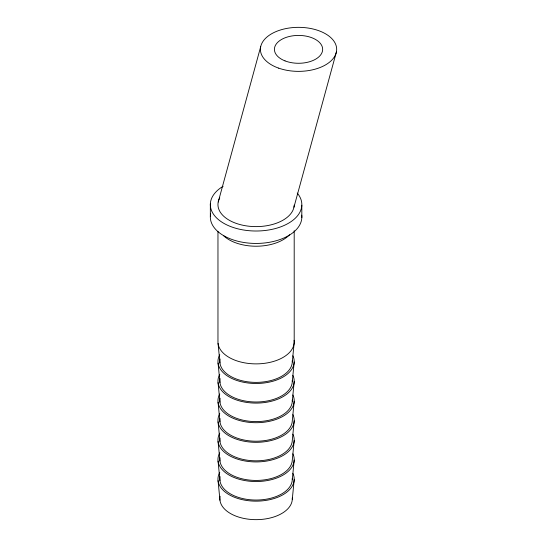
<?xml version="1.0" encoding="UTF-8"?>
<svg xmlns="http://www.w3.org/2000/svg" width="547" height="547" viewBox="0 0 547 547"><rect width="100%" height="100%" fill="white"/><g stroke="black" fill="none" stroke-linecap="round" stroke-linejoin="round"><path stroke-width="0.82" d="M292.296 361.977L294.197 342.388L294.197 230.704M292.296 381.587L294.197 361.998M292.296 401.19L294.197 381.608M294.197 401.218L292.296 420.8A36.218 20.909 0 0 1 254.075 441.183A36.218 20.909 0 0 1 220.003 418.482M294.197 420.828L292.296 440.41A36.218 20.909 0 0 1 254.075 460.793A36.218 20.909 0 0 1 220.003 438.092M294.197 440.438L292.296 460.02A36.218 20.909 0 0 1 254.075 480.403A36.218 20.909 0 0 1 220.003 457.702M292.296 479.63L294.197 460.048M292.296 499.24L294.197 479.657M218.226 201.987L260.68 46.741M293.937 207.21L336.398 51.972M218.055 343.434L219.956 362.969M218.055 363.044L219.956 382.579M218.055 382.654L219.956 402.189M218.055 402.264L219.956 421.799M218.055 421.874L219.956 441.408M218.055 441.484L219.956 461.018M218.055 461.094L219.956 480.628M218.055 480.704L219.956 500.238M301.821 205.228L301.821 217.644M217.966 231.36L217.966 341.342A38.126 22.01 0 0 0 256.994 363.871A38.126 22.01 0 0 0 294.115 340.296M210.342 203.969L210.342 216.393M292.276 399.864A36.218 20.909 0 0 1 254.649 421.593A36.218 20.909 0 0 1 220.12 398.216M292.276 360.644A36.218 20.909 0 0 1 254.649 382.374A36.218 20.909 0 0 1 220.12 358.996M292.276 380.254A36.218 20.909 0 0 1 254.649 401.983A36.218 20.909 0 0 1 220.12 378.606M292.912 355.782A38.126 22.01 0 0 1 255.175 383.481A38.126 22.01 0 0 1 219.764 354.777M292.912 375.392A38.126 22.01 0 0 1 255.175 403.091A38.126 22.01 0 0 1 219.764 374.38M292.912 394.996A38.126 22.01 0 0 1 255.175 422.701A38.126 22.01 0 0 1 219.764 393.99M292.912 414.605A38.126 22.01 0 0 1 255.175 442.311A38.126 22.01 0 0 1 219.764 413.6M292.912 434.215A38.126 22.01 0 0 1 255.175 461.921A38.126 22.01 0 0 1 219.764 433.21M292.276 478.304A36.218 20.909 0 0 1 254.649 500.026A36.218 20.909 0 0 1 220.12 476.649M292.912 453.825A38.126 22.01 0 0 1 255.175 481.531A38.126 22.01 0 0 1 219.764 452.82M292.276 497.914A36.218 20.909 0 0 1 254.649 519.636A36.218 20.909 0 0 1 220.12 496.259M292.912 473.435A38.126 22.01 0 0 1 255.175 501.141A38.126 22.01 0 0 1 219.764 472.43M289.548 234.759A38.126 22.01 0 0 1 223.525 235.668M301.718 215.135A45.75 26.413 0 0 1 254.998 243.429A45.75 26.413 0 0 1 210.657 213.884M297.24 193.057A45.75 26.413 0 0 1 280.755 226.841A45.75 26.413 0 0 1 220.708 221.35A45.75 26.413 0 0 1 223.121 186.281M294.197 205.125A38.126 22.01 0 0 1 249.76 226.308A38.126 22.01 0 0 1 219.764 197.898M285.021 60.888A24.123 13.928 0 0 0 322.6 50.351A24.123 13.928 0 0 0 287.995 36.827A24.123 13.928 0 0 0 285.021 60.888M278.697 68.149A38.126 22.01 0 0 0 336.658 49.88A38.126 22.01 0 0 0 280.269 30.037A38.126 22.01 0 0 0 278.697 68.149"/></g></svg>
